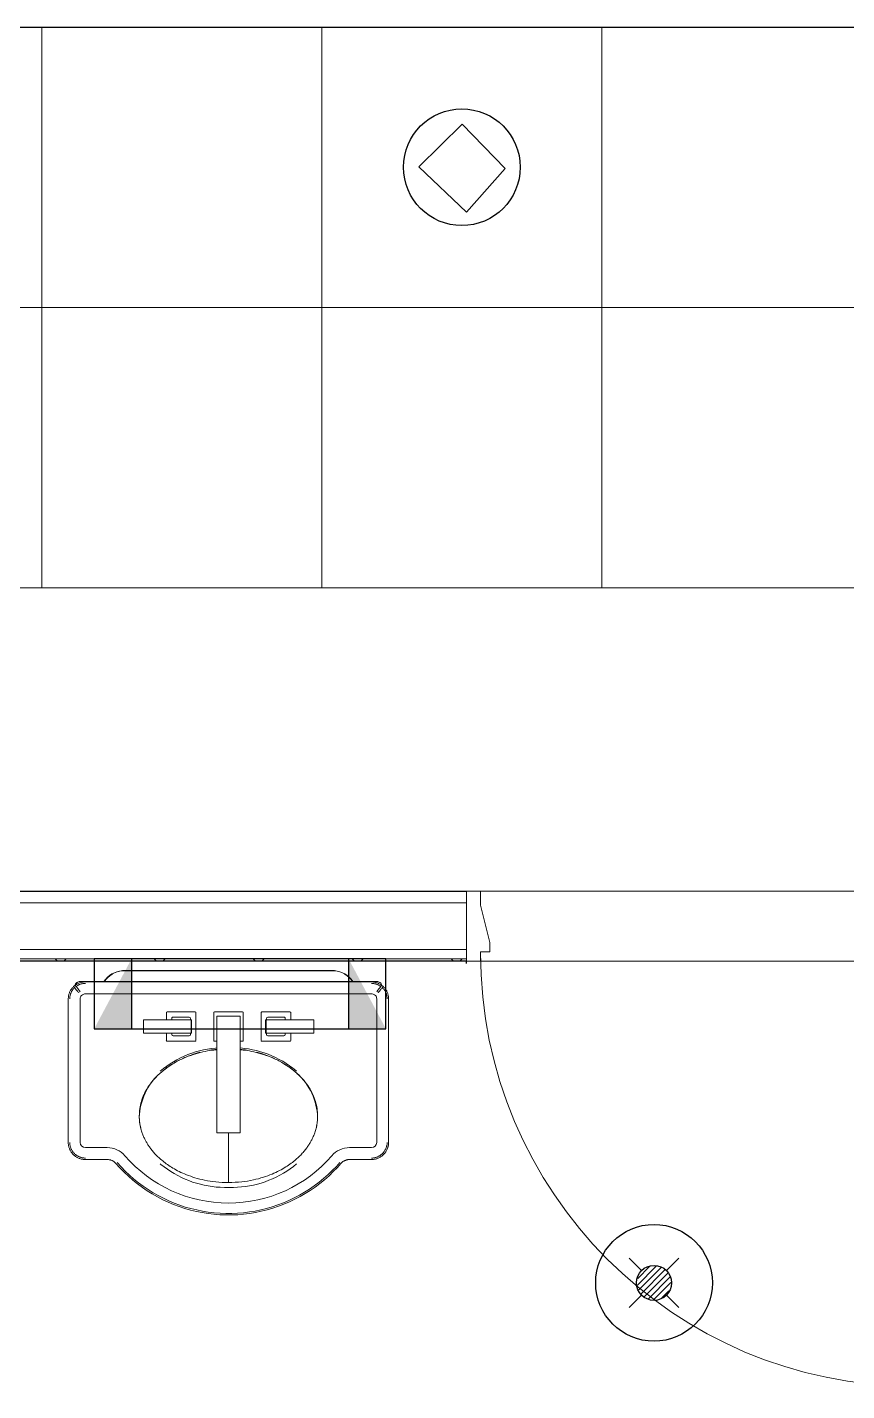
# Model space of a CAD drawing. Header units: millimetres. Extents: x 1722 to 7525, y 2254 to 6279.
# Drawn here: x 5442.2 to 5617.8, y 3467.4 to 3759.4 of the extents above; entities that cross this region are included whole.
import ezdxf

# ---------------------------------------------------------------- set-up
doc = ezdxf.new("R2010")
doc.units = ezdxf.units.MM
doc.layers.add('-LIGHT', color=6, linetype='Continuous')
doc.layers.add('-SYM', color=4, linetype='Continuous')
for name, color, linetype, lineweight in [('A-CLNG', 13, 'Continuous', 9), ('A-CLNG-PATT', 13, 'Continuous', 9), ('A-DOOR', 31, 'Continuous', 9), ('A-DOOR-FRAM', 31, 'Continuous', 18), ('A-WALL', 113, 'Continuous', 9), ('A-WALL-FNSH', 113, 'Continuous', 30), ('A-WALL-PATT', 111, 'Continuous', 5), ('I-WALL', 2, 'Continuous', 9), ('P-SANR-FIXT', 44, 'Continuous', 9)]:
    doc.layers.add(name, color=color, linetype=linetype, lineweight=lineweight)

# ---------------------------------------------------------------- blocks, each defined once
blk = doc.blocks.new('za-IN-wood door-single panel - 100x210-5134366-08-Fourth Floor Level__18_90')
at = {"layer": 'A-DOOR'}
for p, q in [((-0.47, 0.0482), (-0.45, -0.0318)), ((0.45, -0.0318), (0.47, 0.0482)), ((-0.45, -0.0518), (-0.47, -0.0518)), ((-0.45, -0.0318), (-0.45, -0.0518)), ((0.45, -0.0518), (0.45, -0.0318)), ((0.47, -0.0518), (0.45, -0.0518)), ((0.446, -0.9814), (0.446, -0.1014)), ((0.47, -0.1014), (0.446, -0.1014)), ((0.47, -0.0914), (0.47, -0.1014)), ((0.484, -0.0914), (0.47, -0.0914)), ((0.484, -0.0914), (0.484, -0.9914)), ((0.47, -0.9814), (0.446, -0.9814)), ((0.47, -0.9914), (0.47, -0.9814)), ((0.484, -0.9914), (0.47, -0.9914))]:
    blk.add_line(p, q, dxfattribs=at)
blk.add_arc((0.458, -0.0534), 0.928, 180, 270, dxfattribs=at)
at = {"layer": 'A-DOOR-FRAM'}
for p, q in [((-0.5, 0.0782), (-0.47, 0.0782)), ((-0.5, -0.0718), (-0.5, 0.0782)), ((-0.47, 0.0782), (-0.47, 0.0482)), ((0.47, 0.0782), (0.5, 0.0782)), ((0.47, 0.0482), (0.47, 0.0782)), ((0.5, 0.0782), (0.5, -0.0718)), ((-0.47, -0.0518), (-0.47, -0.0718)), ((0.47, -0.0718), (0.47, -0.0518)), ((-0.47, -0.0718), (-0.5, -0.0718)), ((0.5, -0.0718), (0.47, -0.0718))]:
    blk.add_line(p, q, dxfattribs=at)
blk = doc.blocks.new('A$C775E0A7C')
at = {"layer": 'A-WALL-FNSH', "color": 10}
blk.add_line((-1929, -1442), (-1929, -1441.5), dxfattribs=at)
at = {"layer": 'P-SANR-FIXT'}
for p, q in [((-1957.3, -1443.5), (-2002.72, -1443.5)), ((-2002.72, -1443.5), (-1957.3, -1443.5)), ((-2002.72, -1443.5), (-2002.72, -1443.56)), ((-2002.72, -1443.56), (-1957.31, -1443.56)), ((-1957.3, -1443.5), (-1957.31, -1443.56)), ((-2012.83, -1446.63), (-2013.21, -1446.91)), ((-2012.91, -1446.76), (-2012.77, -1446.3)), ((-2012.84, -1446.7), (-2012.72, -1446.33)), ((-2012.78, -1446.69), (-2012.83, -1446.63)), ((-2012.83, -1446.63), (-2012.69, -1446.81)), ((-2012.77, -1446.3), (-2012.47, -1446.01)), ((-2012.77, -1446.3), (-2012.72, -1446.33)), ((-2012.44, -1446.05), (-2012.72, -1446.33)), ((-2012.72, -1446.33), (-2012.44, -1446.05)), ((-2012.69, -1446.81), (-2012.53, -1447.04)), ((-2012.53, -1447.04), (-2012.31, -1447.33)), ((-2012.47, -1446.01), (-2012, -1445.81)), ((-2012.47, -1446.01), (-2012.44, -1446.05)), ((-2011.99, -1445.86), (-2012.44, -1446.05)), ((-2012.44, -1446.05), (-2011.99, -1445.86)), ((-2012.31, -1447.33), (-2011.79, -1448.03)), ((-2012, -1445.81), (-2006.65, -1445.81)), ((-2012, -1445.81), (-2011.99, -1445.86)), ((-2011.99, -1445.86), (-1948.03, -1445.86)), ((-1949.35, -1445.92), (-2010.67, -1445.92)), ((-1953.37, -1445.81), (-1948.01, -1445.81)), ((-1948.01, -1445.81), (-1948.03, -1445.86)), ((-1948.03, -1445.86), (-1947.36, -1446.17)), ((-1948.01, -1445.81), (-1947.32, -1446.13)), ((-1947.58, -1447.16), (-1947.78, -1447.42)), ((-1947.42, -1446.94), (-1947.58, -1447.16)), ((-1947.29, -1446.77), (-1947.42, -1446.94)), ((-1947.32, -1446.13), (-1947.36, -1446.17)), ((-1947.36, -1446.17), (-1947.19, -1446.7)), ((-1947.32, -1446.13), (-1947.12, -1446.74)), ((-1946.82, -1446.91), (-1947.19, -1446.63)), ((-2014.34, -1449.56), (-2014.34, -1480.29)), ((-2011.8, -1480.29), (-2011.8, -1449.56)), ((-2011.32, -1448.67), (-2011.53, -1448.83)), ((-1949.35, -1448.46), (-2010.67, -1448.46)), ((-1948.5, -1448.83), (-1948.71, -1448.67)), ((-1948.23, -1449.56), (-1948.23, -1480.29)), ((-1945.69, -1480.29), (-1945.69, -1449.56)), ((-1993.32, -1452.48), (-1993.32, -1454.03)), ((-1987.14, -1452.33), (-1993.17, -1452.33)), ((-1992.14, -1453.63), (-1992.14, -1454.06)), ((-1988.45, -1453.48), (-1991.99, -1453.48)), ((-1988.14, -1454.06), (-1988.14, -1453.79)), ((-1986.99, -1458.44), (-1986.99, -1452.48)), ((-1983.16, -1452.48), (-1983.16, -1458.44)), ((-1976.98, -1452.33), (-1983.01, -1452.33)), ((-1977.51, -1453.23), (-1982.51, -1453.23)), ((-1982.51, -1454.1), (-1982.51, -1453.23)), ((-1977.51, -1453.23), (-1977.51, -1454.1)), ((-1976.83, -1458.44), (-1976.83, -1452.48)), ((-1973, -1452.48), (-1973, -1458.44)), ((-1966.82, -1452.33), (-1972.85, -1452.33)), ((-1971.85, -1453.79), (-1971.85, -1454.06)), ((-1968, -1453.48), (-1971.55, -1453.48)), ((-1967.85, -1454.06), (-1967.85, -1453.63)), ((-1966.67, -1454.03), (-1966.67, -1452.48)), ((-1998.25, -1454.06), (-1998.25, -1456.9)), ((-1998.25, -1454.06), (-1997.35, -1454.06)), ((-1997.35, -1454.06), (-1988.93, -1454.06)), ((-1988.93, -1454.06), (-1988.03, -1454.06)), ((-1988.03, -1454.06), (-1987.92, -1454.06)), ((-1988.03, -1454.06), (-1988.03, -1456.9)), ((-1987.92, -1456.9), (-1987.92, -1454.06)), ((-1982.51, -1475.93), (-1982.51, -1454.1)), ((-1977.51, -1454.1), (-1977.51, -1475.93)), ((-1972.07, -1454.06), (-1971.96, -1454.06)), ((-1972.07, -1454.06), (-1972.07, -1456.9)), ((-1971.96, -1454.06), (-1971.06, -1454.06)), ((-1971.96, -1454.06), (-1971.96, -1456.9)), ((-1971.06, -1454.06), (-1962.64, -1454.06)), ((-1962.64, -1454.06), (-1961.74, -1454.06)), ((-1961.74, -1456.9), (-1961.74, -1454.06)), ((-1997.35, -1456.9), (-1998.25, -1456.9)), ((-1988.93, -1456.9), (-1997.35, -1456.9)), ((-1993.32, -1456.9), (-1993.32, -1458.44)), ((-1993.14, -1458.63), (-1987.18, -1458.63)), ((-1992.14, -1456.9), (-1992.14, -1457.16)), ((-1991.84, -1457.46), (-1988.43, -1457.46)), ((-1988.03, -1456.9), (-1988.93, -1456.9)), ((-1988.14, -1457.17), (-1988.14, -1456.9)), ((-1987.92, -1456.9), (-1988.03, -1456.9)), ((-1982.98, -1458.63), (-1982.51, -1458.63)), ((-1977.51, -1458.63), (-1977.02, -1458.63)), ((-1972.81, -1458.63), (-1966.86, -1458.63)), ((-1971.96, -1456.9), (-1972.07, -1456.9)), ((-1971.06, -1456.9), (-1971.96, -1456.9)), ((-1971.85, -1456.9), (-1971.85, -1457.17)), ((-1971.56, -1457.46), (-1968.15, -1457.46)), ((-1962.64, -1456.9), (-1971.06, -1456.9)), ((-1967.85, -1457.16), (-1967.85, -1456.9)), ((-1966.67, -1458.44), (-1966.67, -1456.9)), ((-1961.74, -1456.9), (-1962.64, -1456.9)), ((-1982.51, -1478.23), (-1982.51, -1475.93)), ((-1977.51, -1475.93), (-1977.51, -1478.23)), ((-1982.51, -1478.23), (-1977.51, -1478.23)), ((-1982.51, -1478.23), (-1977.51, -1478.23)), ((-1980.01, -1478.25), (-1980.01, -1488.96)), ((-2005.98, -1481.41), (-2010.67, -1481.41)), ((-1949.35, -1481.41), (-1954.05, -1481.41)), ((-2010.67, -1483.95), (-2005.98, -1483.95)), ((-1954.05, -1483.95), (-1949.35, -1483.95))]:
    blk.add_line(p, q, dxfattribs=at)
at = {"layer": 'P-SANR-FIXT', "flags": 128}
for points in [[(-2013.21, -1446.91), (-2013.31, -1447.01), (-2013.41, -1447.12), (-2013.51, -1447.23), (-2013.6, -1447.34), (-2013.68, -1447.46), (-2013.76, -1447.59), (-2013.84, -1447.71), (-2013.91, -1447.84), (-2013.98, -1447.97), (-2014.04, -1448.1), (-2014.09, -1448.24), (-2014.14, -1448.38), (-2014.19, -1448.52), (-2014.23, -1448.66), (-2014.26, -1448.8), (-2014.29, -1448.95), (-2014.31, -1449.09), (-2014.32, -1449.24), (-2014.33, -1449.38), (-2014.34, -1449.53), (-2014.34, -1449.56)], [(-2013, -1447.15), (-2013.1, -1447.24), (-2013.19, -1447.34), (-2013.27, -1447.45), (-2013.36, -1447.55), (-2013.43, -1447.66), (-2013.51, -1447.77), (-2013.58, -1447.89), (-2013.64, -1448), (-2013.7, -1448.12), (-2013.75, -1448.25), (-2013.8, -1448.37), (-2013.85, -1448.5), (-2013.89, -1448.63), (-2013.92, -1448.75), (-2013.95, -1448.89), (-2013.98, -1449.02), (-2014, -1449.15), (-2014.01, -1449.28), (-2014.02, -1449.42), (-2014.02, -1449.55), (-2014.02, -1449.56)], [(-2010.67, -1445.92), (-2010.82, -1445.92), (-2010.96, -1445.93), (-2011.11, -1445.94), (-2011.25, -1445.96), (-2011.4, -1445.99), (-2011.54, -1446.02), (-2011.68, -1446.06), (-2011.82, -1446.1), (-2011.95, -1446.15), (-2012.09, -1446.2), (-2012.22, -1446.26), (-2012.35, -1446.33), (-2012.48, -1446.4), (-2012.6, -1446.47), (-2012.73, -1446.55), (-2012.83, -1446.63)], [(-2010.67, -1446.24), (-2010.81, -1446.24), (-2010.94, -1446.25), (-2011.07, -1446.26), (-2011.2, -1446.28), (-2011.33, -1446.3), (-2011.46, -1446.33), (-2011.59, -1446.36), (-2011.72, -1446.4), (-2011.84, -1446.45), (-2011.97, -1446.5), (-2012.09, -1446.55), (-2012.21, -1446.61), (-2012.32, -1446.67), (-2012.44, -1446.74), (-2012.55, -1446.81), (-2012.64, -1446.88)], [(-1947.19, -1446.63), (-1947.31, -1446.55), (-1947.43, -1446.47), (-1947.56, -1446.39), (-1947.68, -1446.32), (-1947.82, -1446.26), (-1947.95, -1446.2), (-1948.08, -1446.15), (-1948.22, -1446.1), (-1948.36, -1446.06), (-1948.5, -1446.02), (-1948.64, -1445.99), (-1948.79, -1445.96), (-1948.93, -1445.94), (-1949.08, -1445.93), (-1949.22, -1445.92), (-1949.35, -1445.92)], [(-1947.38, -1446.88), (-1947.49, -1446.81), (-1947.6, -1446.74), (-1947.71, -1446.67), (-1947.83, -1446.6), (-1947.95, -1446.55), (-1948.07, -1446.49), (-1948.2, -1446.44), (-1948.32, -1446.4), (-1948.45, -1446.36), (-1948.58, -1446.33), (-1948.71, -1446.3), (-1948.84, -1446.28), (-1948.97, -1446.26), (-1949.1, -1446.24), (-1949.23, -1446.24), (-1949.35, -1446.24)], [(-1947.78, -1447.42), (-1948, -1447.72), (-1948.24, -1448.03)], [(-1947.19, -1446.63), (-1947.22, -1446.66), (-1947.29, -1446.77)], [(-1946, -1449.56), (-1946.01, -1449.42), (-1946.02, -1449.29), (-1946.03, -1449.15), (-1946.05, -1449.02), (-1946.07, -1448.89), (-1946.1, -1448.76), (-1946.14, -1448.63), (-1946.17, -1448.5), (-1946.22, -1448.38), (-1946.27, -1448.25), (-1946.32, -1448.13), (-1946.38, -1448.01), (-1946.45, -1447.89), (-1946.52, -1447.78), (-1946.59, -1447.66), (-1946.67, -1447.56), (-1946.75, -1447.45), (-1946.84, -1447.35), (-1946.93, -1447.25), (-1947.02, -1447.15), (-1947.02, -1447.15)], [(-1945.69, -1449.56), (-1945.69, -1449.41), (-1945.7, -1449.26), (-1945.71, -1449.12), (-1945.73, -1448.97), (-1945.76, -1448.83), (-1945.79, -1448.68), (-1945.83, -1448.54), (-1945.87, -1448.4), (-1945.92, -1448.26), (-1945.98, -1448.13), (-1946.04, -1447.99), (-1946.1, -1447.86), (-1946.17, -1447.73), (-1946.25, -1447.61), (-1946.33, -1447.49), (-1946.41, -1447.37), (-1946.5, -1447.25), (-1946.6, -1447.14), (-1946.7, -1447.03), (-1946.8, -1446.93), (-1946.82, -1446.91)], [(-1994.63, -1465.02), (-1993.95, -1464.48), (-1993.25, -1463.96), (-1992.53, -1463.48), (-1991.8, -1463.02), (-1991.04, -1462.59), (-1990.27, -1462.19), (-1989.49, -1461.83), (-1988.69, -1461.49), (-1987.87, -1461.19), (-1987.05, -1460.92), (-1986.21, -1460.68), (-1985.37, -1460.48), (-1984.52, -1460.31), (-1983.66, -1460.18), (-1982.8, -1460.08), (-1982.51, -1460.05)], [(-1977.41, -1460.06), (-1976.55, -1460.15), (-1975.69, -1460.28), (-1974.84, -1460.44), (-1973.99, -1460.64), (-1973.16, -1460.87), (-1972.33, -1461.13), (-1971.52, -1461.42), (-1970.71, -1461.75), (-1969.92, -1462.11), (-1969.15, -1462.5), (-1968.39, -1462.92), (-1967.65, -1463.38), (-1966.93, -1463.86), (-1966.23, -1464.37), (-1965.54, -1464.9), (-1965.4, -1465.02)], [(-2014.34, -1480.29), (-2014.34, -1480.44), (-2014.33, -1480.58), (-2014.31, -1480.73), (-2014.29, -1480.87), (-2014.27, -1481.02), (-2014.23, -1481.16), (-2014.2, -1481.3), (-2014.15, -1481.44), (-2014.1, -1481.58), (-2014.05, -1481.72), (-2013.99, -1481.85), (-2013.92, -1481.98), (-2013.85, -1482.11), (-2013.78, -1482.24), (-2013.7, -1482.36), (-2013.61, -1482.48), (-2013.52, -1482.59), (-2013.43, -1482.71), (-2013.33, -1482.81), (-2013.23, -1482.92), (-2013.12, -1483.02), (-2013.01, -1483.11), (-2012.89, -1483.21), (-2012.78, -1483.29), (-2012.65, -1483.37), (-2012.53, -1483.45), (-2012.4, -1483.52), (-2012.27, -1483.59), (-2012.14, -1483.65), (-2012, -1483.71), (-2011.86, -1483.76), (-2011.72, -1483.8), (-2011.58, -1483.84), (-2011.44, -1483.87), (-2011.3, -1483.9), (-2011.15, -1483.92), (-2011, -1483.94), (-2010.86, -1483.95), (-2010.71, -1483.95), (-2010.67, -1483.95)], [(-2014.02, -1480.29), (-2014.02, -1480.42), (-2014.01, -1480.56), (-2014, -1480.69), (-2013.98, -1480.82), (-2013.95, -1480.95), (-2013.92, -1481.08), (-2013.89, -1481.21), (-2013.85, -1481.34), (-2013.81, -1481.47), (-2013.76, -1481.59), (-2013.7, -1481.71), (-2013.64, -1481.83), (-2013.58, -1481.95), (-2013.51, -1482.07), (-2013.44, -1482.18), (-2013.36, -1482.29), (-2013.28, -1482.39), (-2013.19, -1482.5), (-2013.1, -1482.6), (-2013.01, -1482.69), (-2012.91, -1482.78), (-2012.81, -1482.87), (-2012.7, -1482.95), (-2012.59, -1483.03), (-2012.48, -1483.11), (-2012.37, -1483.18), (-2012.25, -1483.24), (-2012.13, -1483.3), (-2012.01, -1483.36), (-2011.89, -1483.41), (-2011.76, -1483.46), (-2011.63, -1483.5), (-2011.5, -1483.53), (-2011.37, -1483.56), (-2011.24, -1483.59), (-2011.11, -1483.61), (-2010.98, -1483.62), (-2010.84, -1483.63), (-2010.71, -1483.64), (-2010.67, -1483.64)], [(-1949.35, -1483.64), (-1949.22, -1483.63), (-1949.09, -1483.63), (-1948.95, -1483.61), (-1948.82, -1483.59), (-1948.69, -1483.57), (-1948.56, -1483.54), (-1948.43, -1483.51), (-1948.3, -1483.47), (-1948.17, -1483.42), (-1948.05, -1483.37), (-1947.93, -1483.32), (-1947.81, -1483.26), (-1947.69, -1483.19), (-1947.57, -1483.13), (-1947.46, -1483.05), (-1947.35, -1482.97), (-1947.25, -1482.89), (-1947.15, -1482.81), (-1947.05, -1482.72), (-1946.95, -1482.62), (-1946.86, -1482.52), (-1946.77, -1482.42), (-1946.69, -1482.32), (-1946.61, -1482.21), (-1946.54, -1482.1), (-1946.47, -1481.98), (-1946.4, -1481.87), (-1946.34, -1481.75), (-1946.28, -1481.63), (-1946.23, -1481.5), (-1946.19, -1481.38), (-1946.15, -1481.25), (-1946.11, -1481.12), (-1946.08, -1480.99), (-1946.05, -1480.86), (-1946.03, -1480.73), (-1946.02, -1480.59), (-1946.01, -1480.46), (-1946, -1480.32), (-1946, -1480.29)], [(-1949.35, -1483.95), (-1949.21, -1483.95), (-1949.06, -1483.94), (-1948.91, -1483.93), (-1948.77, -1483.91), (-1948.62, -1483.88), (-1948.48, -1483.85), (-1948.34, -1483.81), (-1948.2, -1483.77), (-1948.06, -1483.72), (-1947.93, -1483.67), (-1947.79, -1483.61), (-1947.66, -1483.54), (-1947.53, -1483.47), (-1947.41, -1483.39), (-1947.28, -1483.31), (-1947.16, -1483.23), (-1947.05, -1483.14), (-1946.94, -1483.04), (-1946.83, -1482.95), (-1946.72, -1482.84), (-1946.62, -1482.74), (-1946.53, -1482.62), (-1946.44, -1482.51), (-1946.35, -1482.39), (-1946.27, -1482.27), (-1946.19, -1482.14), (-1946.12, -1482.02), (-1946.05, -1481.89), (-1945.99, -1481.75), (-1945.94, -1481.62), (-1945.89, -1481.48), (-1945.84, -1481.34), (-1945.8, -1481.2), (-1945.77, -1481.06), (-1945.74, -1480.91), (-1945.72, -1480.77), (-1945.7, -1480.62), (-1945.69, -1480.47), (-1945.69, -1480.33), (-1945.69, -1480.29)], [(-2005.98, -1483.95), (-2005.88, -1483.96), (-2005.78, -1483.96), (-2005.68, -1483.97), (-2005.58, -1483.99), (-2005.49, -1484), (-2005.39, -1484.03), (-2005.3, -1484.05), (-2005.2, -1484.08), (-2005.11, -1484.11), (-2005.02, -1484.15), (-2004.93, -1484.19), (-2004.84, -1484.23), (-2004.75, -1484.28), (-2004.67, -1484.33), (-2004.58, -1484.39), (-2004.5, -1484.44), (-2004.43, -1484.5), (-2004.35, -1484.57), (-2004.28, -1484.63), (-2004.21, -1484.7), (-2004.14, -1484.77), (-2004.11, -1484.81)], [(-2004.11, -1484.81), (-2003.26, -1485.75), (-2002.37, -1486.67), (-2001.44, -1487.54), (-2000.48, -1488.38), (-1999.49, -1489.18), (-1998.46, -1489.94), (-1997.41, -1490.65), (-1996.33, -1491.33), (-1995.22, -1491.96), (-1994.09, -1492.55), (-1992.93, -1493.09), (-1991.76, -1493.58), (-1990.56, -1494.02), (-1989.35, -1494.42), (-1988.13, -1494.77), (-1986.89, -1495.07), (-1985.64, -1495.32), (-1984.38, -1495.52), (-1983.11, -1495.67), (-1981.84, -1495.77), (-1980.57, -1495.82), (-1979.29, -1495.81), (-1978.02, -1495.76), (-1976.75, -1495.65), (-1975.48, -1495.5), (-1974.22, -1495.29), (-1972.98, -1495.03), (-1971.74, -1494.73), (-1970.51, -1494.37), (-1969.3, -1493.97), (-1968.11, -1493.52), (-1966.94, -1493.02), (-1965.79, -1492.47), (-1964.66, -1491.88), (-1963.55, -1491.24), (-1962.48, -1490.56), (-1961.43, -1489.84), (-1960.4, -1489.08), (-1959.42, -1488.27), (-1958.46, -1487.43), (-1957.54, -1486.55), (-1956.65, -1485.63), (-1955.91, -1484.81)], [(-2003.87, -1484.6), (-2003.03, -1485.54), (-2002.15, -1486.44), (-2001.23, -1487.31), (-2000.28, -1488.14), (-1999.29, -1488.93), (-1998.28, -1489.68), (-1997.24, -1490.39), (-1996.17, -1491.06), (-1995.07, -1491.68), (-1993.95, -1492.26), (-1992.8, -1492.79), (-1991.64, -1493.28), (-1990.46, -1493.72), (-1989.26, -1494.12), (-1988.04, -1494.46), (-1986.82, -1494.76), (-1985.58, -1495.01), (-1984.33, -1495.21), (-1983.08, -1495.35), (-1981.82, -1495.45), (-1980.56, -1495.5), (-1979.3, -1495.5), (-1978.04, -1495.44), (-1976.78, -1495.34), (-1975.53, -1495.18), (-1974.28, -1494.98), (-1973.05, -1494.72), (-1971.82, -1494.42), (-1970.61, -1494.07), (-1969.41, -1493.67), (-1968.23, -1493.22), (-1967.07, -1492.73), (-1965.93, -1492.19), (-1964.81, -1491.6), (-1963.72, -1490.97), (-1962.65, -1490.3), (-1961.61, -1489.58), (-1960.6, -1488.83), (-1959.62, -1488.03), (-1958.67, -1487.19), (-1957.76, -1486.32), (-1956.88, -1485.42), (-1956.15, -1484.6)], [(-1980.01, -1489.91), (-1980.88, -1489.92), (-1981.75, -1489.9), (-1982.61, -1489.84), (-1983.48, -1489.75), (-1984.33, -1489.62), (-1985.19, -1489.46), (-1986.03, -1489.26), (-1986.87, -1489.03), (-1987.69, -1488.77), (-1988.51, -1488.47), (-1989.31, -1488.15), (-1990.1, -1487.79), (-1990.88, -1487.39), (-1991.64, -1486.97), (-1992.38, -1486.52), (-1993.1, -1486.04), (-1993.8, -1485.53), (-1994.48, -1484.99), (-1994.63, -1484.87)], [(-1965.4, -1484.87), (-1966.08, -1485.42), (-1966.77, -1485.93), (-1967.49, -1486.42), (-1968.23, -1486.88), (-1968.98, -1487.31), (-1969.75, -1487.7), (-1970.54, -1488.07), (-1971.34, -1488.4), (-1972.15, -1488.71), (-1972.98, -1488.98), (-1973.81, -1489.21), (-1974.66, -1489.42), (-1975.51, -1489.59), (-1976.36, -1489.72), (-1977.23, -1489.82), (-1978.09, -1489.89), (-1978.96, -1489.92), (-1979.82, -1489.92), (-1980.01, -1489.91)], [(-1955.91, -1484.81), (-1955.85, -1484.73), (-1955.78, -1484.66), (-1955.71, -1484.6), (-1955.63, -1484.53), (-1955.56, -1484.47), (-1955.48, -1484.41), (-1955.39, -1484.35), (-1955.31, -1484.3), (-1955.22, -1484.25), (-1955.14, -1484.21), (-1955.05, -1484.17), (-1954.96, -1484.13), (-1954.86, -1484.09), (-1954.77, -1484.06), (-1954.68, -1484.04), (-1954.58, -1484.01), (-1954.48, -1483.99), (-1954.39, -1483.98), (-1954.29, -1483.97), (-1954.19, -1483.96), (-1954.09, -1483.95), (-1954.05, -1483.95)]]:
    blk.add_lwpolyline(points, dxfattribs=at)
at = {"layer": 'P-SANR-FIXT'}
for centre, radius, start, end in [((-2002.28, -1448.79), 5.31, 94.8226, 146.509), ((-2002.28, -1448.79), 5.31, 94.8226, 145.9754), ((-2002.28, -1448.79), 5.25, 94.8488, 146.257), ((-1957.75, -1448.79), 5.25, 33.7947, 85.1512), ((-1957.75, -1448.79), 5.31, 33.491, 85.1774), ((-1957.75, -1448.79), 5.31, 34.1051, 85.1774), ((-2010.67, -1449.56), 1.12, 139.4946, 180), ((-2010.67, -1449.56), 1.1, 90, 126.3683), ((-1949.35, -1449.56), 1.1, 53.9712, 90), ((-1949.35, -1449.56), 1.12, 0, 40.5054), ((-1993.17, -1452.48), 0.149, 90, 180), ((-1991.99, -1453.63), 0.148, 90, 180), ((-1988.45, -1453.79), 0.305, 0, 90), ((-1987.14, -1452.48), 0.149, 0, 90), ((-1983.01, -1452.48), 0.149, 90, 180), ((-1976.98, -1452.48), 0.149, 0, 90), ((-1972.85, -1452.48), 0.149, 90, 180), ((-1971.55, -1453.79), 0.305, 90, 180), ((-1968, -1453.63), 0.148, 0, 90), ((-1966.82, -1452.48), 0.149, 0, 90), ((-1993.14, -1458.44), 0.187, 180, 270), ((-1993.14, -1458.44), 0.187, 210, 240), ((-1991.84, -1457.16), 0.295, 180, 270), ((-1988.43, -1457.17), 0.293, 270, 0), ((-1987.18, -1458.44), 0.187, 270, 0), ((-1987.18, -1458.44), 0.187, 300, 330), ((-1982.98, -1458.44), 0.187, 180, 270), ((-1982.98, -1458.44), 0.187, 210, 240), ((-1977.02, -1458.44), 0.187, 270, 0), ((-1977.02, -1458.44), 0.187, 300, 330), ((-1972.81, -1458.44), 0.187, 180, 270), ((-1972.81, -1458.44), 0.187, 210, 240), ((-1971.56, -1457.17), 0.293, 180, 270), ((-1968.15, -1457.16), 0.295, 270, 0), ((-1966.86, -1458.44), 0.187, 270, 0), ((-1966.86, -1458.44), 0.187, 300, 330), ((-1980.72, -1481.66), 21.37, 117.2973, 128.6662), ((-1980.72, -1481.66), 21.37, 104.6726, 115.3063), ((-1980.72, -1481.66), 21.37, 94.8585, 98.8569), ((-1979.31, -1481.66), 21.37, 81.1431, 85.1415), ((-1979.31, -1481.66), 21.37, 64.6937, 75.3274), ((-1979.31, -1481.66), 21.37, 51.3338, 62.7027), ((-1986.03, -1475.31), 13.09, 131.4954, 178.4165), ((-1974, -1475.31), 13.09, 1.5835, 48.5046), ((-1986.03, -1474.59), 13.09, 181.5835, 191.2475), ((-1974, -1474.59), 13.09, 348.7459, 358.4165), ((-2010.67, -1480.29), 1.12, 180, 270), ((-2005.98, -1486.42), 5.01, 40.8763, 90), ((-2005.98, -1486.42), 5.01, 40.8763, 90), ((-1980.01, -1463.95), 29.33, 220.8763, 319.1237), ((-1954.05, -1486.42), 5.01, 90, 139.1237), ((-1954.05, -1486.42), 5.01, 90, 139.1237), ((-1949.35, -1480.29), 1.12, 270, 0)]:
    blk.add_arc(centre, radius, start, end, dxfattribs=at)
for points in [[(-2002.72, -1443.56), (-2002.72, -1443.59), (-2002.72, -1443.61), (-2002.72, -1443.63)], [(-1957.31, -1443.56), (-1957.31, -1443.59), (-1957.31, -1443.61), (-1957.31, -1443.63)]]:
    blk.add_open_spline(points, degree=3, dxfattribs=at)
for points, knots in [([(-2013.21, -1446.91), (-2013.21, -1446.91), (-2013.13, -1447), (-2012.83, -1447.35), (-2012.45, -1447.79), (-2012.19, -1448.09), (-2012.06, -1448.24)], [0, 0, 0, 0, 0.285714, 0.571429, 0.785714, 1, 1, 1, 1]), ([(-1946.82, -1446.91), (-1946.82, -1446.91), (-1946.86, -1446.96), (-1947.07, -1447.2), (-1947.38, -1447.56), (-1947.71, -1447.94), (-1947.88, -1448.14), (-1947.96, -1448.24)], [-1, -1, -1, -1, -0.785714, -0.571429, -0.285714, -0.142857, 0, 0, 0, 0]), ([(-1995.16, -1465.91), (-1994.6, -1465.41), (-1993.44, -1464.37), (-1991.4, -1463.08), (-1989.22, -1462.04), (-1987.06, -1461.28), (-1985.05, -1460.79), (-1983.55, -1460.54), (-1982.73, -1460.45), (-1982.52, -1460.43)], [-1.685697, -1.685697, -1.685697, -1.685697, -1.456923, -1.207935, -0.952955, -0.718609, -0.508349, -0.320864, -0.255572, -0.255572, -0.255572, -0.255572]), ([(-1977.51, -1460.43), (-1977.3, -1460.45), (-1976.47, -1460.54), (-1974.98, -1460.79), (-1972.97, -1461.28), (-1970.8, -1462.04), (-1968.63, -1463.08), (-1966.59, -1464.37), (-1965.43, -1465.41), (-1964.87, -1465.91)], [-1.430124, -1.430124, -1.430124, -1.430124, -1.364833, -1.177347, -0.967088, -0.732742, -0.477762, -0.228773, 0, 0, 0, 0]), ([(-1999.11, -1474.95), (-1999.11, -1474.44), (-1999.1, -1473.42), (-1998.8, -1471.89), (-1998.28, -1470.35), (-1997.51, -1468.82), (-1996.48, -1467.3), (-1995.61, -1466.39), (-1995.16, -1465.91)], [-1.034118, -1.034118, -1.034118, -1.034118, -0.878914, -0.722225, -0.558873, -0.385461, -0.199326, 0, 0, 0, 0]), ([(-1964.87, -1465.91), (-1964.42, -1466.39), (-1963.55, -1467.3), (-1962.52, -1468.82), (-1961.74, -1470.35), (-1961.23, -1471.89), (-1960.93, -1473.42), (-1960.92, -1474.44), (-1960.91, -1474.95)], [-1.034118, -1.034118, -1.034118, -1.034118, -0.834791, -0.648656, -0.475245, -0.311893, -0.155203, 0, 0, 0, 0]), ([(-1980.01, -1488.89), (-1980.92, -1488.86), (-1982.63, -1488.81), (-1985.04, -1488.42), (-1987.13, -1487.89), (-1988.95, -1487.26), (-1990.53, -1486.56), (-1991.9, -1485.82), (-1993.07, -1485.06), (-1994.08, -1484.3), (-1994.94, -1483.56), (-1995.67, -1482.83), (-1996.29, -1482.12), (-1996.81, -1481.45), (-1997.25, -1480.81), (-1997.62, -1480.19), (-1997.96, -1479.55), (-1998.28, -1478.84), (-1998.58, -1478.05), (-1998.84, -1477.13), (-1999.04, -1476.09), (-1999.09, -1475.34), (-1999.11, -1474.95)], [-2.652104, -2.652104, -2.652104, -2.652104, -2.374428, -2.128551, -1.909941, -1.714648, -1.539479, -1.382313, -1.240742, -1.11272, -0.997029, -0.892475, -0.797427, -0.710962, -0.632736, -0.560293, -0.488225, -0.410954, -0.324633, -0.227742, -0.120163, 0, 0, 0, 0]), ([(-1960.91, -1474.95), (-1960.94, -1475.36), (-1960.99, -1476.14), (-1961.21, -1477.23), (-1961.49, -1478.18), (-1961.81, -1479), (-1962.15, -1479.72), (-1962.52, -1480.39), (-1962.93, -1481.05), (-1963.43, -1481.73), (-1964.02, -1482.46), (-1964.73, -1483.21), (-1965.57, -1483.99), (-1966.57, -1484.79), (-1967.74, -1485.59), (-1969.12, -1486.37), (-1970.73, -1487.12), (-1972.59, -1487.8), (-1974.76, -1488.37), (-1977.27, -1488.8), (-1979.06, -1488.86), (-1980.01, -1488.89)], [-2.652105, -2.652105, -2.652105, -2.652105, -2.525971, -2.413684, -2.313142, -2.224153, -2.144515, -2.069202, -1.991511, -1.905836, -1.810716, -1.705942, -1.589595, -1.460052, -1.316133, -1.155737, -0.976005, -0.774576, -0.547904, -0.291506, 0, 0, 0, 0])]:
    blk.add_open_spline(points, degree=3, knots=knots, dxfattribs=at)
blk = doc.blocks.new('FD')
at = {"layer": '-SYM'}
for p, q in [((-23.25, 7.5), (-23.25, -7.5)), ((23.25, 7.5), (23.25, -7.5))]:
    blk.add_line(p, q, dxfattribs=at)
blk.add_lwpolyline([(-31.25, -7.5), (31.25, -7.5), (31.25, 7.5), (-31.25, 7.5)], close=True, dxfattribs=at)
for points in [[(-23.25, 7.5), (-23.25, -7.5), (-31.25, -7.5)], [(-31.25, -7.5), (-31.25, 7.5), (-23.25, 7.5), (-31.25, -7.5)], [(23.25, 7.5), (23.25, -7.5), (31.25, -7.5)], [(31.25, -7.5), (31.25, 7.5), (23.25, 7.5), (31.25, -7.5)]]:
    blk.add_solid(points, dxfattribs=at)
blk = doc.blocks.new('le')
at = {"layer": '-SYM'}
h = blk.add_hatch(dxfattribs=at)
h.set_pattern_fill('ANSI31', color=256, scale=7.5, style=0)
h.set_pattern_definition([(45, (0, 0), (-0.66291, 0.66291), [])])
h.paths.add_polyline_path([(-3.6, 0), (3.6, 0, 1)])
h.paths.add_polyline_path([(3.6, 0), (-3.6, 0, 1)])
at = {"layer": '-SYM', "color": 3}
for p, q in [((-2.65, 2.65), (-5.3, 5.3)), ((2.65, 2.65), (5.3, 5.3)), ((-2.65, -2.65), (-5.3, -5.3)), ((2.65, -2.65), (5.3, -5.3))]:
    blk.add_line(p, q, dxfattribs=at)
at = {"layer": '-SYM'}
for radius in [12.5, 3.75]:
    blk.add_circle((0, 0), radius, dxfattribs=at)
blk = doc.blocks.new('leee')
at = {"layer": '-LIGHT', "color": 2}
blk.add_lwpolyline([(0.96, -9.63), (9.27, -0.26), (0.04, 9.25), (-9.25, 0.1)], close=True, dxfattribs=at)
at = {"layer": '-SYM'}
blk.add_circle((0, 0), 12.5, dxfattribs=at)

msp = doc.modelspace()

# ---------------------------------------------------------------- hatches: boundary and pattern name
at = {"layer": 'A-WALL-PATT'}
h = msp.add_hatch(dxfattribs=at)
h.set_pattern_fill('FP_37', color=256, scale=100, style=0, pattern_type=2)
h.set_pattern_definition([(45, (3847.724, 3993.578), (-10.6066, 10.6066), []), (135, (3847.724, 3993.578), (-10.6066, -10.6066), [])])
h.paths.add_polyline_path([(5636.3, 3559.4), (5646.3, 3559.4), (5646.3, 3559.9), (5636.3, 3559.9)], flags=0)
h.paths.add_polyline_path([(5536.3, 3559.4), (5536.3, 3559.9), (5197.3, 3559.9), (5197.3, 3559.4), (5427.83, 3559.4)], flags=0)

# ---------------------------------------------------------------- linework, layer by layer
at = {"layer": 'A-CLNG'}
for p, q in [((5985.3, 3759.4), (5265.3, 3759.4)), ((5265.3, 3639.4), (5985.3, 3639.4))]:
    msp.add_line(p, q, dxfattribs=at)
at = {"layer": 'A-CLNG-PATT', "color": 244, "true_color": 0x991b1e}
for p, q in [((5265.3, 3759.38), (5985.3, 3759.38)), ((5445.32, 3759.4), (5445.32, 3639.4)), ((5505.32, 3759.4), (5505.32, 3639.4)), ((5565.32, 3759.4), (5565.32, 3639.4)), ((5265.3, 3699.38), (5985.3, 3699.38))]:
    msp.add_line(p, q, dxfattribs=at)
at = {"layer": 'A-WALL'}
msp.add_line((5633.3, 3574.4), (5539.3, 3574.4), dxfattribs=at)
at = {"layer": 'A-WALL', "color": 7, "lineweight": 15}
for p, q in [((5536.3, 3571.9), (5185.3, 3571.9)), ((5536.3, 3561.9), (5195.3, 3561.9))]:
    msp.add_line(p, q, dxfattribs=at)
at = {"layer": 'A-WALL', "color": 10}
msp.add_line((5536.3, 3559.9), (5197.3, 3559.9), dxfattribs=at)
at = {"layer": 'A-WALL-FNSH'}
for p, q in [((5182.8, 3574.4), (5536.3, 3574.4)), ((5536.3, 3559.4), (5197.8, 3559.4))]:
    msp.add_line(p, q, dxfattribs=at)
at = {"layer": 'I-WALL'}
msp.add_line((5539.3, 3559.4), (5633.3, 3559.4), dxfattribs=at)

# ---------------------------------------------------------------- block references
at = {"layer": '-LIGHT'}
for name, p in [('leee', (5535.32, 3729.43)), ('FD', (5487.78, 3552.44)), ('le', (5576.49, 3490.54))]:
    msp.add_blockref(name, p, dxfattribs=at)
at = {"layer": 'A-DOOR', "xscale": 100, "yscale": 100, "zscale": 100}
msp.add_blockref('za-IN-wood door-single panel - 100x210-5134366-08-Fourth Floor Level__18_90', (5586.3, 3566.58), dxfattribs=at)
at = {"layer": 'P-SANR-FIXT'}
msp.add_blockref('A$C775E0A7C', (7465.3, 5000.9), dxfattribs=at)

doc.saveas('drawing.dxf')
